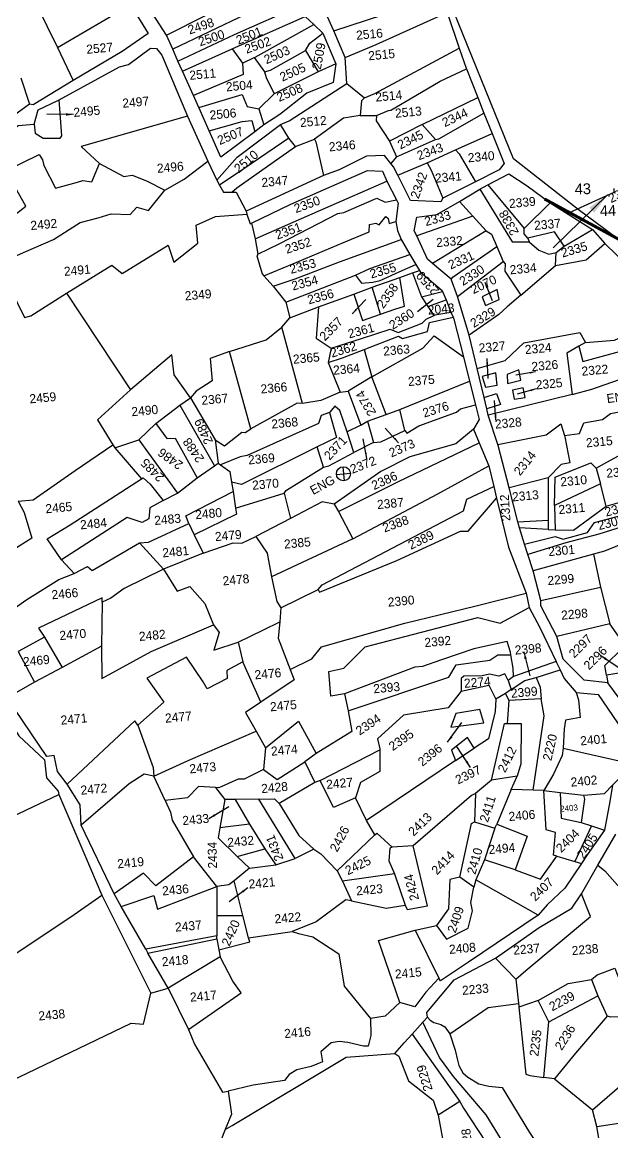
# Model space of a CAD drawing. Header units: metres. Extents: x 277515 to 230369286191, y 2056844 to 115415464409.
# Drawn here: x 278078 to 278559, y 2059133 to 2060037 of the extents above; entities that cross this region are included whole.
import ezdxf
from ezdxf.enums import TextEntityAlignment as Align

# ---------------------------------------------------------------- set-up
doc = ezdxf.new("R2010")
doc.units = ezdxf.units.M
doc.header["$MEASUREMENT"] = 0
for name, color, linetype in [('OTHERS', 1, 'Continuous'), ('POLY_PARCEL', 6, 'Continuous'), ('POLY_ROAD', 30, 'Continuous'), ('SYM_ARROW', 1, 'Continuous'), ('TEXT_MAPIN', 7, 'Continuous'), ('TEXT_PARCEL', 7, 'Continuous'), ('V_BOUND_LINE', 7, 'Continuous')]:
    doc.layers.add(name, color=color, linetype=linetype)
doc.styles.add('TEXT_MAP', font='', dxfattribs={"height": 1.8})
doc.styles.get('TEXT_MAP').set_extended_font_data('Kruti Dev 050')
doc.dimstyles.get("Standard").update_dxf_attribs({"dimtxt": 0.18, "dimasz": 0.18, "dimexe": 0.18, "dimexo": 0.0625, "dimgap": 0.09, "dimtad": 0, "dimtih": 1, "dimtoh": 1, "dimdec": 4, "dimzin": 0, "dimdsep": 46, "dimtxsty": 'Standard', "dimcen": 0.09, "dimadec": 0, "dimazin": 0, "dimtfac": 1, "dimtdec": 4, "dimtofl": 0, "dimtmove": 0, "dimatfit": 3, "dimfxl": 0, "dimtolj": 1, "dimtzin": 0, "dimarcsym": 0})

# ---------------------------------------------------------------- blocks, each defined once
blk = doc.blocks.new('DETAIL')
for points in [[(-1.4, 0), (1.4, 0)], [(0, 1.4), (0, -1.4)]]:
    blk.add_lwpolyline(points)
blk.add_circle((0, 0), 1.4)
blk = doc.blocks.new('KSUB')
at = {"layer": 'POLY_PARCEL'}
blk.add_lwpolyline([(278523.85, 2059882.42), (278560.22, 2059898.97), (278560.12, 2059902.14)], dxfattribs=at)
at = {"layer": 'V_BOUND_LINE', "const_width": 2.46}
for points in [[(278503.49, 2059893.48), (278523.85, 2059882.42)], [(278523.85, 2059882.42), (278571.46, 2059856.57)]]:
    blk.add_lwpolyline(points, dxfattribs=at)
at = {"layer": 'TEXT_PARCEL', "style": 'TEXT_MAP'}
for s, p in [('43', (278534.76, 2059897.31)), ('44', (278555.24, 2059879.61))]:
    blk.add_text(s, height=8.858, rotation=1.75366, dxfattribs=at).set_placement(p, align=Align.CENTER)
blk = doc.blocks.new('TEXTARROW')
blk.add_leader([(0.04, -0.01), (8.68, -0.01)], dimstyle='Standard', override={"dimtxt": 2.5, "dimasz": 2.5, "dimexe": 1.25, "dimexo": 0.625, "dimgap": 0.625, "dimtad": 1, "dimtih": 0, "dimtoh": 0, "dimzin": 8, "dimcen": 2.5, "dimtofl": 1})
blk = doc.blocks.new('ee')
at = {"layer": 'POLY_PARCEL'}
for points in [[(211.89, 930.84), (200.56, 924.52), (203.98, 915.51)], [(203.98, 915.51), (219.35, 922.63)], [(225.93, 915.97), (234.35, 919.22)], [(245.98, 919.82), (242.82, 918.45), (242.05, 918.57), (226.93, 913.02)], [(227.76, 910.54), (239.55, 914.82), (253.27, 919.45)], [(259.35, 913.68), (269.63, 916.03), (279.85, 918.85)], [(203.98, 915.51), (206.55, 908.66)], [(238.81, 911.97), (238.95, 912.02), (253.96, 917.09)], [(243.04, 909.87), (243.24, 909.94), (255.49, 915.32)], [(253.37, 910.29), (254.38, 911.66), (257.14, 913.41)], [(261.11, 908.21), (267.54, 910.21), (282.29, 915.28)], [(228.45, 908.47), (238.81, 911.97)], [(238.81, 911.97), (240.56, 908.98)], [(196.13, 910.12), (197.37, 904.73)], [(240.56, 908.98), (240.5, 906.66), (230.19, 903.43)], [(240.56, 908.98), (243.04, 909.87)], [(243.04, 909.87), (244.79, 906.84)], [(244.79, 906.84), (246.04, 907.02), (253.37, 910.29)], [(253.37, 910.29), (255.51, 905.83)], [(244.79, 906.84), (245.03, 905.65), (246.32, 902.29)], [(259.17, 907.06), (255.51, 905.83)], [(264.21, 899.79), (266.37, 900.45), (284.04, 907.94)], [(197.92, 900.68), (197.96, 898.83), (199.5, 897.72), (202.86, 897.37), (203.21, 897.86), (203.4, 905.03)], [(255.51, 905.83), (246.32, 902.29)], [(231.05, 900.93), (239.96, 902.73), (240.68, 900.23), (243, 899.52)], [(246.32, 902.29), (243, 899.52)], [(261, 902.95), (264.21, 899.79)], [(266.32, 896.06), (268.76, 896.82), (269.28, 896.82), (274.52, 899.32), (279.64, 901.7), (285.08, 903.65)], [(228.64, 899.45), (206.91, 895.34), (210.2, 891.64)], [(243, 899.52), (243.72, 896.3)], [(264.21, 899.79), (263.57, 899.27), (263.05, 896.36)], [(275.22, 893.39), (286.82, 897.73)], [(232.69, 896.12), (239.43, 897.37), (241.39, 897.37), (241.74, 895.07)], [(248.45, 893.18), (247.03, 896.04)], [(263.05, 896.36), (259.66, 896.14), (253.5, 892.51)], [(263.05, 896.36), (266.32, 896.06)], [(266.32, 896.06), (266.14, 894.96), (268.41, 890.71)], [(192.57, 889.46), (191.46, 891.9), (198.38, 894.56), (198.94, 893.44), (199.08, 892.25), (201.03, 887.5), (205.51, 888.34), (206.62, 888.55), (208.37, 888.13), (210.2, 891.64)], [(275.22, 893.39), (268.41, 890.71)], [(277.6, 890.19), (275.22, 893.39)], [(277.6, 890.19), (278.3, 890.25), (287.76, 894.54)], [(210.2, 891.64), (214.81, 888.56), (216.49, 888.7), (219.28, 887.31), (222.78, 885.07)], [(248.45, 893.18), (238.9, 887.86), (233.76, 885.06)], [(236.09, 883.46), (237.15, 884.25), (243.67, 887.97), (249.6, 891.4)], [(249.6, 891.4), (248.45, 893.18)], [(249.6, 891.4), (253.5, 892.51)], [(253.5, 892.51), (253.73, 891.93), (254.62, 885.1)], [(188.31, 887.5), (191.81, 882.61), (194.74, 884.5), (192.57, 889.46)], [(222.78, 885.07), (226.83, 886.96), (231.87, 890.07)], [(268.41, 890.71), (269.52, 887.46)], [(269.52, 887.46), (277.6, 890.19)], [(281.38, 887.75), (289.02, 890.29)], [(269.52, 887.46), (268.27, 886.22)], [(275.51, 885.66), (281.38, 887.75)], [(281.38, 887.75), (282.08, 886.88), (284.78, 880.96)], [(189.9, 874.08), (193.41, 875.28), (199.63, 877.37), (205.3, 880.24), (208.93, 880.8), (211.59, 881.35), (215.36, 880.87), (216.83, 882.26), (219.14, 881.35), (222.78, 885.07)], [(233.28, 886.1), (233.76, 885.06)], [(233.76, 885.06), (234.42, 883.61), (236.09, 883.46)], [(269.46, 883.76), (275.51, 885.66)], [(275.51, 885.66), (276.15, 884.14), (278.01, 878.31)], [(236.09, 883.46), (236.92, 883.38), (238.54, 879.4)], [(239.83, 873.71), (254.49, 878.59), (267.12, 882.8)], [(287.19, 880.14), (293.62, 870.8)], [(201.22, 866.38), (210.82, 871.15), (212.67, 869.3), (222.42, 874.06), (223.22, 870.57), (228.31, 873.96), (228.33, 877.54), (232.36, 878.92), (238.67, 878.81)], [(240.12, 870.62), (244.66, 872.31), (256.76, 877.25), (257.98, 877.31), (264.84, 879.58), (266.41, 878.65), (268.74, 878.84)], [(285.54, 879.45), (291.01, 868.36), (294.38, 868.07)], [(239.42, 876.9), (239.83, 873.71)], [(240.9, 866.19), (246.87, 868.07), (257.4, 871.38), (262.69, 873.01), (262.92, 874.46), (264.15, 874.58), (264.79, 874.23), (266.3, 875.74), (266.71, 875.33), (266.82, 874.29), (268.17, 874.57)], [(281.21, 877.34), (283.6, 874.22)], [(293.62, 870.8), (299.28, 875.43)], [(239.83, 873.71), (240.12, 870.62)], [(283.6, 874.22), (272.08, 871.3)], [(283.6, 874.22), (285.99, 871.02)], [(190.11, 871.57), (189.99, 868.71), (192.43, 862.36), (193.75, 862.57), (201.22, 866.38)], [(285.99, 871.02), (274.73, 865.53)], [(285.99, 871.02), (287.04, 870.26), (287.86, 867.69)], [(240.12, 870.62), (239.83, 870.28), (240.59, 866.61), (240.9, 866.19)], [(242.57, 863.94), (247.05, 865.04), (256.24, 867.6), (268.91, 870.87)], [(294.15, 868.82), (293.56, 869.75), (293.62, 870.8)], [(301.3, 866.55), (299.61, 869.58), (294.15, 868.82)], [(294.15, 868.82), (294.38, 868.07)], [(301.3, 866.55), (307.21, 869.31)], [(259.14, 864.64), (262.17, 865.68), (270.4, 867.76)], [(278.15, 862.07), (278.6, 862.47), (287.86, 867.69)], [(287.86, 867.69), (288.84, 864.62)], [(294.38, 868.07), (296.12, 866.21), (298.1, 865.22), (299.56, 865.39)], [(299.56, 865.39), (301.3, 866.55)], [(201.22, 866.38), (212.2, 845.96)], [(240.9, 866.19), (242.57, 863.94)], [(244.78, 860.57), (259.14, 864.64)], [(259.14, 864.64), (260.19, 862.89), (262.46, 862.89), (263.97, 863.12), (267.93, 864.46), (271.4, 865.65)], [(270.55, 864.03), (272, 864.4)], [(279.11, 858.5), (288.84, 864.62)], [(288.84, 864.62), (289.19, 864.1), (288.96, 862.65), (291.75, 857.59)], [(299.21, 862.83), (305.43, 863.41), (309.43, 866.28)], [(299.21, 862.83), (299.56, 865.39)], [(242.57, 863.94), (244.78, 860.57)], [(262.28, 861.9), (267.95, 863.36)], [(263.45, 856.41), (266.36, 857.11), (268.34, 857.57), (267.95, 863.36)], [(267.95, 863.36), (270.55, 864.03)], [(270.55, 864.03), (271.89, 859.09)], [(291.75, 857.59), (299.21, 862.83)], [(244.78, 860.57), (245.3, 857.37)], [(251.23, 859), (258.46, 860.9)], [(258.46, 860.9), (262.28, 861.9)], [(258.46, 860.9), (259.73, 855.48), (263.45, 856.41)], [(263.45, 856.41), (262.28, 861.9)], [(245.3, 857.37), (251.23, 859)], [(251.23, 859), (250.13, 852.81), (252.98, 850.54)], [(271.89, 859.09), (276.2, 859.77)], [(271.89, 859.09), (272.97, 857.07)], [(272.97, 857.07), (276.74, 858.01)], [(284.01, 857.94), (284.48, 856.19), (287.33, 857.12), (287.09, 859.16), (284.01, 857.94)], [(232.62, 851.74), (240.15, 853.38), (243.49, 855.66)], [(243.49, 855.66), (245.3, 857.37)], [(246.19, 840.03), (243.49, 855.66)], [(272.97, 857.07), (273.99, 855.16)], [(273.99, 855.16), (274.22, 855.25), (277.5, 855.51)], [(291.75, 857.59), (288.78, 855.5), (286.98, 854.16), (280.69, 850.55)], [(252.98, 850.54), (259.21, 851.88), (265.03, 853.21), (266.6, 852.4), (271.54, 853.8), (272.41, 854.55), (273.99, 855.16)], [(259.54, 849.68), (266.57, 851.68), (267.37, 851.15), (272.46, 852.05), (273.04, 853.8), (277.81, 854.45)], [(223.99, 843.26), (221.21, 848.13), (221.11, 852.16), (212.2, 845.96)], [(232.62, 851.74), (228.65, 850.73), (228.65, 846.23), (225.26, 844.48), (223.99, 843.26)], [(235.43, 835.95), (232.62, 851.74)], [(260.53, 844.05), (271.24, 848.82), (273.73, 851.1), (279.13, 846.36)], [(252.98, 850.54), (252.11, 847.71)], [(252.11, 847.71), (255.02, 848.4), (259.54, 849.68)], [(259.54, 849.68), (260.53, 844.05)], [(281.64, 843.79), (287.4, 844.82), (291.42, 848.02), (302.82, 849.07), (303.75, 846.97)], [(303.75, 846.97), (309.57, 846.86), (319.2, 850.25)], [(252.11, 847.71), (253.91, 841.62)], [(303.75, 846.97), (302.36, 846.34)], [(212.2, 845.96), (205.1, 840.61), (207.68, 835.35)], [(302.36, 846.34), (299.79, 845.17), (300.14, 836.86)], [(302.36, 846.34), (302.88, 843.19), (310.32, 844.53), (313.99, 845.06), (314.57, 842.56), (317.24, 842.79), (317.49, 842.17)], [(221.74, 841.99), (223.99, 843.26)], [(223.99, 843.26), (228.17, 834.42)], [(260.53, 844.05), (255.55, 841.67)], [(262.7, 836.33), (260.53, 844.05)], [(282.52, 842.09), (282.98, 839.88), (285.31, 840.06), (285.31, 842.56), (282.52, 842.09)], [(287.52, 842.03), (287.46, 840.23), (290.14, 840.64), (289.96, 842.73), (287.52, 842.03)], [(216.65, 838.81), (221.74, 841.99)], [(221.74, 841.99), (227.52, 829.26)], [(246.19, 840.03), (245.19, 840.19), (235.43, 835.95)], [(253.91, 841.62), (249.95, 840.3), (246.19, 840.03)], [(253.91, 841.62), (255.55, 841.67)], [(255.55, 841.67), (257.41, 834.68)], [(265.51, 837.06), (279.9, 841.39)], [(300.14, 836.86), (304.1, 837.56), (312.59, 839.59), (317.95, 841.03)], [(212.94, 835.84), (216.65, 838.81)], [(216.65, 838.81), (218.51, 835.58), (220.2, 835.52), (223.88, 827.18)], [(251.41, 837.73), (249.69, 837.31), (249.05, 835.78), (234.21, 830.74), (232.84, 830.58), (228.72, 829.38)], [(251.41, 837.73), (252.37, 832.64), (248.31, 831.15)], [(254.59, 833.54), (253.53, 837.94), (252.63, 838.89), (251.41, 837.73)], [(282.5, 837.85), (285.08, 838.43), (285.66, 836.16), (282.83, 835.58)], [(288.33, 838.78), (288.45, 836.97), (290.72, 837.09), (290.49, 839.07), (288.33, 838.78)], [(208.01, 834.68), (212.94, 835.84)], [(212.94, 835.84), (219.64, 824.48)], [(228.17, 834.42), (229.87, 833.04), (233.58, 835.48), (234.27, 835.32), (235.43, 835.95)], [(258.84, 835.31), (262.7, 836.33)], [(262.7, 836.33), (265.51, 837.06)], [(266.1, 832.77), (265.51, 837.06)], [(266.1, 832.77), (266.42, 832.19), (268.96, 833.41), (276.75, 835.47), (277.6, 836.06), (280.64, 836.6)], [(300.14, 836.86), (283.02, 834.29)], [(187.74, 825.86), (190.77, 825.82), (199.67, 830.9), (207.68, 835.35)], [(207.68, 835.35), (208.01, 834.68)], [(208.01, 834.68), (212.77, 828.03)], [(228.17, 834.42), (228.33, 829.72)], [(257.41, 834.68), (254.59, 833.54)], [(255.55, 829.36), (254.59, 833.54)], [(257.41, 834.68), (258.84, 835.31)], [(258.84, 835.31), (259.63, 830.97)], [(248.31, 831.15), (232.57, 825.01), (230.63, 825.7)], [(249.21, 826.97), (248.31, 831.15)], [(279.84, 831.76), (276.01, 829.19), (266.58, 827.44), (260.59, 825.01), (250.68, 819.39)], [(259.63, 830.97), (261.12, 830.97), (266.1, 832.77)], [(284.35, 828.23), (294.21, 829.28), (297.29, 831.2), (297.81, 828.8)], [(297.81, 828.8), (300.84, 828.93), (301.94, 830.97), (305.67, 831.31), (307.41, 832.36), (309.56, 832.54)], [(223.88, 827.18), (227.52, 829.26)], [(227.52, 829.26), (228.33, 829.72)], [(228.33, 829.72), (228.72, 829.38)], [(228.72, 829.38), (230.5, 827.82), (230.63, 825.7)], [(249.21, 826.97), (250.3, 827.13), (255.55, 829.36)], [(251.36, 817.86), (263.87, 822.73), (280.7, 828.96)], [(259.63, 830.97), (255.55, 829.36)], [(297.81, 828.8), (297.87, 828.52), (298.4, 823.23), (296.65, 823.06), (293.8, 820.68)], [(195.31, 813.35), (192.82, 817.8), (197.71, 820.2), (212.77, 828.03)], [(212.77, 828.03), (213.12, 828.21), (214.37, 826.79), (216.69, 823.32)], [(219.64, 824.48), (223.88, 827.18)], [(240.89, 822.52), (241.42, 823.05), (249.21, 826.97)], [(187.74, 825.86), (188.72, 823.49), (189.79, 818.24), (183.11, 814.86)], [(216.69, 823.32), (219.64, 824.48)], [(230.63, 825.7), (230.75, 823.8)], [(303.51, 821.72), (305.78, 822.71), (314.51, 826.43)], [(216.69, 823.32), (213.84, 822.07), (213.46, 819.94), (212.05, 819.31), (209.2, 820.56), (195.31, 813.35)], [(221.35, 818.23), (220.86, 819.82), (230.75, 823.8)], [(230.75, 823.8), (230.96, 820.45)], [(230.96, 820.45), (240.89, 822.52)], [(240.89, 822.52), (241.69, 817.38)], [(253.7, 812.14), (271.5, 819.55), (282.17, 824.16)], [(294.5, 815.04), (295.2, 820.68), (302.58, 822.88), (303.51, 821.72)], [(230.96, 820.45), (231.03, 819.24), (222.23, 815.9)], [(250.68, 819.39), (248.32, 820.12), (241.69, 817.38)], [(246.78, 803.57), (276.27, 815.67), (277.17, 817.95), (282.78, 819.96)], [(293.8, 820.68), (285.81, 819.4)], [(293.8, 820.68), (292.99, 812.25)], [(303.51, 821.72), (304.1, 818.52)], [(211.16, 815.3), (212.98, 815.3), (221.35, 818.23)], [(221.35, 818.23), (222.23, 815.9)], [(250.68, 819.39), (251.36, 817.86)], [(251.36, 817.86), (253.7, 812.14)], [(304.1, 818.52), (294.5, 815.04)], [(304.79, 813.99), (304.1, 818.52)], [(222.23, 815.9), (223.67, 812.09)], [(241.69, 817.38), (234.48, 814.41)], [(245.88, 802.72), (246.12, 802.16), (262.07, 807.03), (275.32, 811.7), (276.86, 811.54), (283.13, 817.59)], [(304.79, 813.99), (308.63, 814.69), (314.68, 816.03)], [(197.54, 810.41), (195.31, 813.35)], [(197.54, 810.41), (200.39, 811.57), (201.19, 810.68), (211.16, 815.3)], [(211.16, 815.3), (215.44, 809.61)], [(223.67, 812.09), (229.81, 813.56), (231.56, 813.35), (234.48, 814.41)], [(234.48, 814.41), (236.39, 810.86), (236.81, 806.09)], [(287.87, 807.91), (294.11, 808.89), (295.63, 808.18), (300.61, 809.07), (302.22, 810.94), (317, 813.43)], [(294.5, 815.04), (294.22, 810.21)], [(294.22, 810.21), (297.87, 809.75), (304.79, 813.99)], [(223.67, 812.09), (215.44, 809.61)], [(253.7, 812.14), (236.81, 806.09)], [(286.94, 812.44), (292.99, 812.25)], [(292.81, 810.38), (287.14, 811.27)], [(318.87, 812.01), (302.84, 808.53), (296.07, 807.38), (288.33, 805.81)], [(292.99, 812.25), (292.81, 810.38)], [(183.11, 803.55), (187.65, 806.14), (194.42, 809.52), (197.54, 810.41)], [(215.44, 809.61), (207.24, 806.49), (204.39, 804.8), (202.61, 804.18)], [(215.44, 809.61), (217.79, 804.97), (220.37, 805.68), (223.05, 802.03), (224.35, 797.64)], [(292.81, 810.38), (294.22, 810.21)], [(312.45, 807.71), (303.64, 805.04), (301.42, 804.64)], [(202.61, 804.18), (202.7, 805.07), (189.43, 800.17), (190.5, 798.3)], [(236.81, 806.09), (237.45, 801.06), (238.14, 799.74)], [(301.42, 804.64), (289.07, 802.42)], [(301.42, 804.64), (302.21, 797.92)], [(202.61, 804.18), (201.64, 795.41)], [(238.14, 799.74), (245.88, 802.72)], [(245.88, 802.72), (246.78, 803.57)], [(190.5, 798.3), (184.98, 795.9)], [(190.5, 798.3), (193.41, 791.93)], [(238.14, 799.74), (237.65, 796.96)], [(238.84, 787.26), (243.37, 789.01), (245.46, 791.21), (262.52, 794.37), (277.08, 796.52), (287.24, 798.13)], [(290.02, 796.4), (302.21, 797.92)], [(302.21, 797.92), (303.37, 790.44)], [(184.98, 795.9), (187.65, 789.49)], [(201.64, 795.41), (201.11, 789), (211.44, 793.45), (224.35, 797.64)], [(224.35, 797.64), (225.33, 795.95), (223.99, 792.56), (228.98, 793.72)], [(228.98, 793.72), (234.27, 795.71), (237.65, 796.96)], [(237.65, 796.96), (237.03, 793.75), (238.84, 787.26)], [(201.64, 795.41), (193.41, 791.93)], [(228.98, 793.72), (229.52, 789.72)], [(249.22, 781.41), (246.41, 781.19), (246.47, 786.2), (249.52, 786.56), (254.17, 790.38), (277.2, 794.13), (281.55, 792.64), (287.56, 795.17)], [(193.41, 791.93), (187.65, 789.49)], [(229.52, 789.72), (226.22, 788.29), (226.13, 786.69), (221.95, 785), (221.23, 786.42), (218.38, 791.67), (210.1, 788.2), (213.04, 783.13), (207.43, 779.03)], [(187.65, 789.49), (181.93, 786.9)], [(232.4, 781.29), (229.52, 789.72)], [(283.09, 786.13), (283.05, 786.66), (282.57, 788.86), (275.77, 787.97), (269.15, 786.42), (265.21, 785.41), (263.72, 785.41), (249.22, 781.41)], [(303.37, 790.44), (292.56, 788.9)], [(304.88, 787.86), (303.37, 790.44)], [(238.84, 787.26), (239.43, 785.12), (232.4, 781.29)], [(249.64, 777.95), (270.28, 782.84), (272.01, 785.11), (278.75, 785.41), (280.48, 786.36), (283.09, 786.13)], [(283.21, 781.77), (283.28, 783.44), (283.09, 786.13)], [(301.76, 780.29), (301.59, 782.25), (305.42, 785.37)], [(282.06, 781.06), (281.5, 782.42), (280.24, 782.07), (278.45, 782.66), (276.96, 782.48), (273.32, 782.72), (272.73, 782.3), (272.49, 779.8)], [(291.94, 783.92), (283.21, 781.77)], [(287.67, 781.15), (292.6, 782.18)], [(306.13, 782.61), (304.7, 780.47), (301.76, 780.29)], [(207.43, 779.03), (206.89, 779.92), (192.27, 768.55)], [(232.4, 781.29), (229.1, 779.54), (230.91, 775.6)], [(249.22, 781.41), (249.64, 777.95)], [(272.49, 779.8), (278.09, 780.46), (279.23, 777.58)], [(283.21, 781.77), (282.06, 781.06)], [(282.06, 781.06), (282.5, 779.19)], [(282.5, 779.19), (285.35, 780.71), (287.67, 781.15)], [(287.67, 781.15), (288.29, 779.1), (288.29, 776.79)], [(301.76, 780.29), (301.86, 778.76)], [(207.43, 779.03), (209.68, 770.28), (209.68, 768.59)], [(249.64, 777.95), (249.99, 773.78), (242.42, 770.04)], [(272.49, 779.8), (269.62, 776.7), (260.55, 776.1), (254.95, 771.87), (255.19, 769.84), (255.17, 769.65)], [(281.26, 778.53), (279.23, 777.58)], [(282.5, 779.19), (281.26, 778.53)], [(281.26, 778.53), (281.79, 777.06)], [(209.68, 768.59), (216.81, 771.08), (230.91, 775.6)], [(230.91, 775.6), (232.48, 772.15)], [(232.48, 772.15), (239.52, 776.85), (242.42, 770.04)], [(271, 775.43), (269.74, 772.81), (276.43, 773.04), (275.89, 775.79), (271, 775.43)], [(279.23, 777.58), (278.87, 775.13), (277.02, 769.77), (274.04, 768.21)], [(281.79, 777.06), (281.07, 772.47)], [(288.29, 776.79), (281.79, 777.06)], [(284.98, 758.75), (288.56, 773.32), (288.29, 776.79)], [(295.39, 777.36), (295.68, 775.9), (295.68, 772.34), (292.74, 772.07), (292.3, 770.38), (291.76, 766.55)], [(232.48, 772.15), (231.68, 767.88)], [(276.89, 761.48), (280.54, 772.52), (281.07, 772.47)], [(281.07, 772.47), (283.84, 772.25), (283.04, 764.24), (282.06, 761.83)], [(209.68, 768.59), (207.81, 769.13), (204.61, 767.52), (194.3, 760.17)], [(242.42, 770.04), (240.02, 768.64)], [(242.73, 764.63), (255.17, 769.65)], [(255.17, 769.65), (254.77, 765.31), (250.71, 763.46), (249.44, 760.52)], [(274.04, 768.21), (272.91, 770.42), (269.45, 768.21), (270.04, 766.07)], [(165.35, 757.54), (190.42, 766.71)], [(211.46, 763.52), (209.68, 768.59)], [(231.68, 767.88), (227.59, 766.28), (226.43, 766.37), (222.42, 765.03), (221.73, 765.14)], [(231.68, 767.88), (234.2, 765.63), (240.02, 768.64)], [(240.02, 768.64), (241.62, 764.33)], [(270.04, 766.07), (274.04, 768.21)], [(221.73, 765.14), (218.41, 765.65), (216.01, 763.61), (211.46, 763.52)], [(221.73, 765.14), (223.39, 762.6)], [(242.73, 764.63), (241.62, 764.33)], [(249.44, 760.52), (244.93, 759.01), (242.73, 764.63)], [(270.04, 766.07), (251.25, 755.81)], [(291.76, 766.55), (291.41, 765.13), (289.36, 761.57), (287.12, 758.5)], [(291.76, 766.55), (304.69, 762.36)], [(211.46, 763.52), (212.35, 761.08), (212.53, 759.48), (216.09, 751.74)], [(223.39, 762.6), (221.87, 757.04)], [(225.44, 762.42), (223.39, 762.6)], [(225.44, 762.42), (227.84, 757.26)], [(230.16, 762.06), (225.44, 762.42)], [(241.62, 764.33), (234.17, 760.82)], [(230.16, 762.06), (233.28, 761.8), (234.17, 760.82)], [(236.3, 749.52), (230.16, 762.06)], [(234.17, 760.82), (237.46, 754.05), (240.22, 751.03)], [(251.25, 755.81), (249.44, 760.52)], [(276.89, 761.48), (273.43, 759.14)], [(282.06, 761.83), (276.89, 761.48)], [(280.63, 759.25), (282.06, 761.83)], [(272.59, 758.84), (260.07, 749.89)], [(273.43, 759.14), (272.59, 758.84)], [(273.43, 759.14), (272.7, 753.51)], [(280.63, 759.25), (277.13, 752.67)], [(284.98, 758.75), (280.63, 759.25)], [(287.12, 758.5), (284.98, 758.75)], [(288.46, 745.15), (287.84, 745.41), (288.64, 749.86), (286.86, 750.58), (287.12, 758.5)], [(287.12, 758.5), (290.33, 757.79)], [(290.33, 757.79), (290.06, 752.62), (293.98, 751.38)], [(290.33, 757.79), (294.96, 756.81)], [(294.96, 756.81), (299.15, 756.72), (300.89, 758.24)], [(221.87, 757.04), (221.34, 755.12), (224.82, 751.04)], [(227.84, 757.26), (221.87, 757.04)], [(227.84, 757.26), (230.42, 752.05)], [(252.59, 752.75), (251.25, 755.81)], [(294.96, 756.81), (295.05, 756.01), (293.98, 751.38)], [(268.78, 742.74), (272.07, 753.25), (272.7, 753.51)], [(272.7, 753.51), (276.64, 751.89)], [(216.09, 751.74), (208.07, 746.66), (205.85, 749.42), (199.6, 745.87)], [(220.18, 745.42), (216.09, 751.74)], [(224.82, 751.04), (230.42, 752.05)], [(224.82, 751.04), (227.04, 748.44)], [(230.42, 752.05), (232.33, 748.66)], [(240.22, 751.03), (236.3, 749.52)], [(240.22, 751.03), (241.52, 749.99), (244.42, 746.28)], [(244.42, 746.28), (252.59, 752.75)], [(252.59, 752.75), (253.05, 753.1), (255.86, 749.98)], [(276.64, 751.89), (274.03, 745.77)], [(276.64, 751.89), (277.13, 752.67)], [(277.13, 752.67), (282.94, 749.69), (279.91, 743.19)], [(293.98, 751.38), (295.98, 750.53)], [(232.33, 748.66), (236.3, 749.52)], [(255.86, 749.98), (255.37, 749.87), (254.92, 747.34), (255.8, 744.63)], [(260.07, 749.89), (255.86, 749.98)], [(257.34, 738.19), (257.66, 737.3), (261.78, 737.67), (260.07, 749.89)], [(295.98, 750.53), (291.99, 743.76)], [(295.98, 750.53), (298.45, 749.47)], [(227.04, 748.44), (223.75, 746.22)], [(227.04, 748.44), (232.33, 748.66)], [(166.85, 732.23), (173.97, 733.88), (174.52, 734.97), (178.35, 735.52), (190.56, 742.09), (197.13, 745.8)], [(200.76, 743.19), (207.45, 744.79), (207.98, 742.03), (220.18, 745.42)], [(220.18, 745.42), (219.66, 739.63)], [(223.75, 746.22), (222.59, 745.51), (220.18, 745.42)], [(224.85, 739.18), (223.75, 746.22)], [(244.42, 746.28), (245.35, 744.17)], [(255.8, 744.63), (245.35, 744.17)], [(255.8, 744.63), (257.34, 738.19)], [(274.03, 745.77), (271.89, 741.94)], [(279.91, 743.19), (274.03, 745.77)], [(279.91, 743.19), (284.81, 740.87), (288.46, 745.15)], [(288.46, 745.15), (291.99, 743.76)], [(245.35, 744.17), (246.74, 740.07)], [(268.78, 742.74), (266.73, 742.48), (265.93, 736.69), (263.26, 733.57)], [(271.36, 740.52), (268.78, 742.74)], [(291.99, 743.76), (293.27, 743.26)], [(296.52, 742.57), (297.75, 741.33), (300.91, 737.03), (306.04, 724.39)], [(246.74, 740.07), (245.63, 740.37), (239.32, 736.56), (234.37, 735.07)], [(246.74, 740.07), (253.55, 737.97), (257.34, 738.19)], [(263.26, 733.57), (264.95, 730.64), (269.49, 732.42), (270.65, 735.8), (270.47, 737.49), (271.36, 740.52)], [(271.89, 741.94), (271.36, 740.52)], [(283.66, 733.74), (271.89, 741.94)], [(219.66, 739.63), (219.3, 735.6)], [(219.66, 739.63), (224.85, 739.18)], [(225.57, 734.62), (224.85, 739.18)], [(278.06, 721.41), (280.21, 722.96), (294.05, 732.5), (292.7, 737.16)], [(219.21, 734.98), (219.42, 732.76)], [(219.42, 732.76), (225.71, 733.76), (225.57, 734.62)], [(225.57, 734.62), (234.37, 735.07)], [(234.37, 735.07), (235.61, 734.53), (238.37, 733.64), (243.27, 729.72), (243.72, 723.23), (248.33, 716.26)], [(258.86, 733.02), (263.26, 733.57)], [(219.56, 731.35), (208.62, 726.07)], [(211.9, 717.47), (223.03, 723.79), (221.61, 726.28), (219.56, 731.35)], [(219.42, 732.76), (219.56, 731.35)], [(254.46, 718.9), (251.38, 731.68), (258.86, 733.02)], [(258.86, 733.02), (262.71, 723.02)], [(171.86, 708.9), (173.58, 709.76), (200.58, 719.77), (203, 719.38), (205.08, 725.36)], [(208.62, 726.07), (211.9, 717.47)], [(274.36, 725.99), (278.06, 721.41)], [(278.06, 721.41), (278.13, 715.96), (278.13, 715.76)], [(282.09, 716.73), (288.41, 719.57), (293.13, 719.92)], [(293.13, 719.92), (294.31, 720.75), (297.99, 721.79), (300.77, 711.87)], [(293.13, 719.92), (294.1, 716.59)], [(211.9, 717.47), (212.81, 714.41), (217.53, 704.35), (218.64, 704.44)], [(259.72, 715.47), (260.19, 714.81), (260.91, 714.28), (262.28, 713.8), (263, 713.2), (263.89, 711.77), (264.61, 708.37), (264.91, 706.34), (265.09, 705.27), (265.74, 703.72), (266.64, 702.77), (268.72, 701.22), (270.69, 700.56), (273.32, 700.08), (277.91, 690.6), (279.46, 687.74), (279.94, 685.47), (288.34, 667.71)], [(263.89, 711.77), (272, 716.29), (278.12, 716.49)], [(282.09, 716.73), (278.13, 715.76)], [(278.13, 715.76), (278.27, 702.29), (279.03, 701.94), (281.81, 701.32)], [(283.83, 712.28), (282.09, 716.73)], [(283.83, 712.28), (294.1, 716.59)], [(294.1, 716.59), (295.56, 712.35)], [(284.31, 664.61), (279.78, 674.22), (269.63, 694.93), (263.84, 703.16), (261.38, 707.2), (258.69, 714.54)], [(256.35, 712.39), (264.61, 698.06)], [(281.81, 701.32), (283.83, 712.28)], [(295.56, 712.35), (288.55, 705.55), (283.89, 700.83)], [(300.77, 711.87), (296.26, 712.08), (295.56, 712.35)], [(252.53, 708.82), (253.33, 708.25), (254.76, 703.18), (259.3, 698.83), (260.01, 695.73)], [(290.86, 693.93), (303.5, 702.95), (310.17, 703.64)], [(283.89, 700.83), (281.81, 701.32)], [(283.89, 700.83), (290.86, 693.93)], [(264.61, 698.06), (260.01, 695.73)], [(264.61, 698.06), (265.2, 696.69), (269.02, 689.47), (268.97, 688.65)], [(217.34, 696.88), (215.18, 692.67), (215.72, 682.49)], [(260.01, 695.73), (260.55, 690.3)], [(291.42, 690.59), (290.86, 693.93)], [(291.42, 690.59), (302.95, 691.22), (304.34, 693.58), (308.37, 694.62)], [(291.96, 683.84), (291.42, 690.59)]]:
    blk.add_lwpolyline(points, dxfattribs=at)
at = {"layer": 'POLY_ROAD'}
for points in [[(387.72, 637.9), (383.68, 647.95), (380.36, 652.83), (377.04, 673.77), (375.46, 682.87), (368.72, 699.35), (363.53, 711.07), (360.94, 720.61), (353.04, 748.86), (349.92, 758.77), (348.26, 766.75), (343.8, 783.96), (340.58, 796.67), (340.78, 800.92), (338.71, 821.55), (325.43, 837.31), (315.24, 864.15), (304.76, 873.58), (292.83, 884.88), (282.23, 920.08), (263.84, 941.31), (259.27, 953.65), (259.27, 953.65)], [(225.93, 915.97), (221.17, 925.15), (221.05, 925.39)], [(219.35, 922.63), (222.32, 916.59), (216.85, 913.5), (206.55, 908.66)], [(226.93, 913.02), (225.93, 915.97)], [(253.96, 917.09), (255.49, 915.32)], [(259.35, 913.68), (258.09, 917.38)], [(203.4, 905.03), (216.01, 910.48), (217.87, 910.83), (222.55, 913.65), (223.69, 913.48), (224.67, 912.06), (228.64, 899.45)], [(255.49, 915.32), (257.14, 913.41)], [(257.14, 913.41), (259.17, 907.06)], [(261.11, 908.21), (259.35, 913.68)], [(282.29, 915.28), (284.04, 907.94)], [(227.76, 910.54), (226.93, 913.02)], [(228.45, 908.47), (227.76, 910.54)], [(206.55, 908.66), (198.08, 904.56), (197.37, 904.73)], [(230.19, 903.43), (228.45, 908.47)], [(259.17, 907.06), (258.29, 903.44), (252.82, 901.77), (247.08, 898.06), (243.72, 896.3)], [(261, 902.95), (261.11, 908.21)], [(284.04, 907.94), (285.03, 903.81), (285.08, 903.65)], [(197.37, 904.73), (187.4, 898.82)], [(197.92, 900.68), (198.98, 903.42), (203.12, 904.92), (203.4, 905.03)], [(231.05, 900.93), (230.19, 903.43)], [(247.03, 896.04), (248.82, 896.6), (261, 902.95)], [(285.08, 903.65), (286.82, 897.73)], [(184.94, 894.95), (188.47, 896.53), (194.74, 900.68), (197.92, 900.68)], [(232.69, 896.12), (231.1, 900.8), (231.05, 900.93)], [(228.64, 899.45), (231.87, 890.07)], [(286.82, 897.73), (287.76, 894.54)], [(241.74, 895.07), (234.54, 890.65), (232.69, 896.12)], [(233.28, 886.1), (237.79, 890.34), (247.03, 896.04)], [(243.72, 896.3), (241.74, 895.07)], [(287.76, 894.54), (289.02, 890.29)], [(231.87, 890.07), (233.28, 886.1)], [(289.02, 890.29), (290.84, 884.11), (289.72, 882.97), (284.78, 880.96)], [(268.27, 886.22), (267.17, 887.9), (263.54, 888.11), (257.84, 885.93), (254.62, 885.1)], [(254.62, 885.1), (238.54, 879.4)], [(239.42, 876.9), (247.57, 879.95), (263.52, 885.23), (266.48, 884.81), (267.12, 882.8)], [(269.46, 883.76), (268.73, 885.52), (268.27, 886.22)], [(267.12, 882.8), (268.74, 878.84)], [(278.01, 878.31), (277.55, 877.64), (271.53, 878.47), (269.46, 883.76)], [(284.78, 880.96), (278.01, 878.31)], [(285.54, 879.45), (287.19, 880.14)], [(287.19, 880.14), (291.57, 881.98), (295.05, 879.24), (299.28, 875.43)], [(238.54, 879.4), (238.67, 878.81)], [(238.67, 878.81), (239.11, 876.78), (239.42, 876.9)], [(268.74, 878.84), (269.02, 878.16), (268.17, 874.57)], [(281.21, 877.34), (285.54, 879.45)], [(272.08, 871.3), (271.7, 872.37), (272.44, 875.01), (276.46, 875.22), (281.21, 877.34)], [(299.28, 875.43), (307.21, 869.31)], [(268.17, 874.57), (268.38, 872.77), (268.91, 870.87)], [(274.73, 865.53), (273.81, 866.46), (272.08, 871.3)], [(268.91, 870.87), (270.4, 867.76)], [(307.21, 869.31), (309.43, 866.28)], [(270.4, 867.76), (271.4, 865.65)], [(271.4, 865.65), (272, 864.4)], [(272, 864.4), (272.19, 864.01), (276.14, 859.96), (276.2, 859.77)], [(278.15, 862.07), (274.73, 865.53)], [(309.43, 866.28), (309.53, 866.14), (315.34, 859.38), (319.2, 850.25)], [(279.11, 858.5), (278.15, 862.07)], [(276.2, 859.77), (276.74, 858.01)], [(276.74, 858.01), (277.5, 855.51)], [(280.69, 850.55), (279.11, 858.5)], [(277.5, 855.51), (277.81, 854.45)], [(277.81, 854.45), (277.94, 854.05), (279.13, 846.36)], [(281.64, 843.79), (280.69, 850.55)], [(279.13, 846.36), (279.9, 841.39)], [(282.5, 837.85), (281.64, 843.79)], [(279.9, 841.39), (280.64, 836.6)], [(282.83, 835.58), (282.5, 837.85)], [(280.64, 836.6), (281.11, 833.56), (279.84, 831.76)], [(283.02, 834.29), (282.83, 835.58)], [(284.35, 828.23), (283.02, 834.29)], [(279.84, 831.76), (280.7, 828.96)], [(280.7, 828.96), (282.17, 824.16)], [(285.81, 819.4), (284.39, 828.06), (284.35, 828.23)], [(282.17, 824.16), (282.78, 819.96)], [(282.78, 819.96), (283.13, 817.59)], [(286.94, 812.44), (285.81, 819.4)], [(283.13, 817.59), (284.6, 807.63), (287.24, 798.13)], [(287.14, 811.27), (286.94, 812.44)], [(287.87, 807.91), (287.14, 811.27)], [(288.33, 805.81), (287.87, 807.91)], [(289.07, 802.42), (288.33, 805.81)], [(290.02, 796.4), (289.07, 802.42)], [(287.24, 798.13), (287.56, 795.17)], [(292.56, 788.9), (289.92, 795.34), (290.02, 796.4)], [(287.56, 795.17), (289.35, 791.05), (291.94, 783.92)], [(174.07, 783.35), (174.95, 783.61), (177.16, 786.17), (177.33, 787.32), (178.39, 789.35), (179.98, 786), (183.51, 779.11), (188.19, 773.82), (188.3, 770.24), (190.33, 767.33), (190.42, 766.71)], [(301.86, 778.76), (297.21, 779.71), (293.4, 784.25), (292.56, 788.9)], [(192.27, 768.55), (190.59, 771.29), (190.24, 774.55), (188.74, 774.46), (181.93, 786.9)], [(291.94, 783.92), (292, 783.76), (292.6, 782.18)], [(292.6, 782.18), (293.28, 780.42), (295.39, 777.36)], [(305.13, 773.9), (303.86, 775.49), (301.86, 778.76)], [(295.39, 777.36), (299.72, 776.62), (306.38, 764.58), (304.69, 762.36)], [(190.42, 766.71), (194.48, 754.09), (197.13, 745.8)], [(194.3, 760.17), (194.48, 764.23), (192.27, 768.55)], [(304.69, 762.36), (303.42, 760.35), (300.89, 758.24)], [(199.6, 745.87), (194.3, 760.17)], [(300.89, 758.24), (300.04, 755.07), (298.45, 749.47)], [(298.45, 749.47), (294.55, 744.83), (293.27, 743.26)], [(296.52, 742.57), (300.66, 748.45)], [(197.13, 745.8), (205.08, 725.36)], [(200.76, 743.19), (199.6, 745.87)], [(204.91, 734.28), (200.76, 743.19)], [(293.27, 743.26), (289.47, 738.6), (285.67, 735.64), (283.66, 733.74)], [(292.7, 737.16), (296.52, 742.57)], [(219.3, 735.6), (204.91, 734.28)], [(219.21, 734.98), (219.3, 735.6)], [(274.36, 725.99), (283.66, 731.27), (290.53, 734.54), (292.7, 737.16)], [(204.91, 734.28), (205.17, 733.39)], [(205.17, 733.39), (219.21, 734.98)], [(208.62, 726.07), (205.17, 733.39)], [(283.66, 733.74), (268.94, 725.66), (263.02, 722.5), (262.71, 723.02)], [(205.08, 725.36), (208.62, 726.07)], [(259.72, 715.47), (259.72, 716.42), (265.74, 722.44), (274.36, 725.99)], [(262.71, 723.02), (259.85, 720.49), (257.42, 717.74), (254.46, 718.9)], [(254.46, 718.9), (251.29, 716.48), (248.33, 716.26)], [(248.33, 716.26), (248.12, 712.88), (247.38, 710.77), (246.43, 710.88), (243.37, 711.93), (241.68, 712.25), (240.09, 712.15), (237.87, 710.56), (237.98, 708.55), (235.65, 707.82), (232.7, 707.39), (231.11, 706.65), (230.05, 705.49), (223.71, 705.17), (218.64, 704.44)], [(258.69, 714.54), (259.72, 715.47)], [(256.35, 712.39), (258.69, 714.54)], [(252.53, 708.82), (254.64, 710.82), (256.35, 712.39)], [(217.34, 696.88), (218.82, 697.52), (242.81, 709.03), (252.53, 708.82)], [(218.64, 704.44), (218.85, 699.79), (217.34, 696.88)]]:
    blk.add_lwpolyline(points, dxfattribs=at)
at = {"layer": 'OTHERS'}
blk.add_blockref('DETAIL', (253.06, 825.29), dxfattribs=at)
at = {"layer": 'SYM_ARROW'}
for p, xscale, yscale, zscale, rotation in [((205.99, 901.85), 0.6150240136836134, 0.6150240136836134, 0.6150240136836134, 174.1634876394784), ((310.93, 875.98), 1.758180093699896, 1.758180093699896, 1.758180093699896, 218.9032359322082), ((284.77, 860.84), 0.4598914767153434, 0.4598914767153434, 0.4598914767153434, 287.1110234008568), ((257.74, 856.98), 0.4598914767153434, 0.4598914767153434, 0.4598914767153434, 40.22181009541627), ((270.83, 856.23), 0.4598914767153434, 0.4598914767153434, 0.4598914767153434, 32.89179227055832), ((283.79, 845.58), 0.4598914767153434, 0.4598914767153434, 0.4598914767153434, 267.3695197792215), ((293.24, 842.01), 0.4598914767153434, 0.4598914767153434, 0.4598914767153434, 183.9443501952529), ((293.08, 838.62), 0.4598914767153434, 0.4598914767153434, 0.4598914767153434, 190.6566169458301), ((284.45, 833.1), 0.4598914767153434, 0.4598914767153434, 0.4598914767153434, 88.71066151517772), ((264.65, 830.43), 0.4598914767153434, 0.4598914767153434, 0.4598914767153434, 127.0403136629699), ((258, 827.88), 0.4598914767153434, 0.4598914767153434, 0.4598914767153434, 95.10756690844259), ((285.73, 786.49), 0.5719870421521033, 0.5719870421521033, 0.5719870421521033, 278.1339858423195), ((300.82, 784.41), 0.5719870421521033, 0.5719870421521033, 0.5719870421521033, 321.2955064346307), ((268.78, 769.85), 0.5719870421521033, 0.5719870421521033, 0.5719870421521033, 48.45413555195263), ((272.91, 764.41), 0.5719870421521033, 0.5719870421521033, 0.5719870421521033, 117.4148108863106), ((219.86, 759.09), 0.5392451128292374, 0.5392451128292374, 0.5392451128292374, 25.66410255748841), ((226.38, 744.58), 0.5392451128292374, 0.5392451128292374, 0.5392451128292374, 211.3155489548173)]:
    blk.add_blockref('TEXTARROW', p, dxfattribs=dict(at, xscale=xscale, yscale=yscale, zscale=zscale, rotation=rotation))
at = {"layer": 'TEXT_MAPIN'}
for rotation, p in [(2.5, (306.95, 834.45)), (23.2376, (246.63, 821.59))]:
    blk.add_text('ENG', height=1.8, rotation=rotation, dxfattribs=at).set_placement(p)
at = {"layer": 'TEXT_PARCEL', "style": 'TEXT_MAP'}
for s, rotation, p in [('2498', 13.2339, (230.58, 915.64)), ('2500', 13.2339, (232.45, 913.08)), ('2501', 17.0945, (240.1, 912.67)), ('2502', 14.0293, (241.57, 910.76)), ('2503', 18.4261, (245.32, 908.28)), ('2509', 74.0468, (256.04, 906.13)), ('2505', 19.1699, (248.17, 904.51)), ('2508', 18.1711, (247.17, 900.55)), ('2507', 17.3456, (234.52, 893.05)), ('2344', 19.9736, (279.69, 892.43)), ('2510', 34.9781, (237.8, 887.04)), ('2345', 21.0276, (270.43, 888.8)), ('2343', 14.9241, (273.94, 886.33)), ('2342', 64.9718, (273.13, 878.55)), ('2350', 14.7363, (248.44, 878.07)), ('2336', 21.7912, (311.43, 874.2)), ('2351', 14.7363, (244.25, 873.14)), ('2333', 10.7789, (274.11, 873.07)), ('2338', 113.7135, (292.56, 870.12)), ('2352', 12.8413, (245.87, 870.14)), ('2353', 9.8399, (246.33, 866.07)), ('2331', 18.4261, (278.22, 863.97)), ('2335', 11.3042, (300.75, 864.28)), ('2354', 9.7775, (246.42, 862.71)), ('2355', 10.9486, (262.25, 863.65)), ('2330', 27.4623, (280.38, 860.45)), ('2356', 10.0029, (249.33, 859.67)), ('2358', 49.1703, (264.08, 857.33)), ('2359', 126.884, (275.7, 860.09)), ('2070', 20.1268, (282.31, 858.65)), ('2357', 39.9724, (251.83, 851.98)), ('2360', 27.2433, (265.57, 853.01)), ('2329', 26.0838, (281.74, 851.89)), ('2361', 9.8609, (256.75, 852.13)), ('2362', 11.7624, (252.95, 848.62)), ('2374', 114.7864, (260.8, 836.85)), ('2489', 109.8083, (227.74, 834.09)), ('2376', 11.8827, (270.21, 834.97)), ('2486', 138.706, (221.47, 830.38)), ('2488', 119.304, (225.72, 830.85)), ('2485', 129.6823, (217.49, 828.06)), ('2371', 41.8632, (250.57, 828.13)), ('2373', 18.4261, (262.93, 827.62)), ('2372', 15.9376, (254.83, 825.1)), ('2386', 19.2808, (258.88, 821.45)), ('2314', 45.9244, (288.2, 821.49)), ('2312', 88.3626, (285.47, 812.8)), ('2388', 14.567, (260.16, 812.81)), ('2306', 9.8608, (304.62, 811.86)), ('2389', 20.8447, (265.11, 808.88)), ('2305', 8.7417, (302.95, 809.31)), ('2297', 39.791, (295.61, 784.17)), ('2296', 39.791, (298.35, 781.53)), ('2394', 28.2885, (251.43, 772.81)), ('2395', 29.3451, (257.73, 769.1)), ('2396', 33.6764, (263.37, 765.43)), ('2220', 71.5562, (289.14, 764.14)), ('2412', 58.51, (279.74, 762.6)), ('2397', 20.7625, (270.14, 761.23)), ('2411', 67.1558, (275.37, 753.05)), ('2413', 38.839, (260.31, 751.67)), ('2434', 86.0527, (220.58, 749.01)), ('2431', 106.3975, (234.03, 749.68)), ('2426', 56.2962, (244.78, 749.91)), ('2404', 39.1592, (289.43, 745.65)), ('2405', 52.0141, (293.79, 743.95)), ('2425', 20.7625, (246.51, 745.21)), ('2414', 40.9944, (264.26, 743.53)), ('2410', 68.7396, (271.9, 742.89)), ('2424', 99.2508, (260.27, 739.11)), ('2407', 38.8389, (283.35, 736.46)), ('2420', 60.6296, (221.56, 733.16)), ('2409', 65.7612, (266.87, 731.6)), ('2239', 22.8232, (284.69, 714.31)), ('2236', 52.5095, (285.85, 706.23)), ('2235', 77.4649, (281.07, 705.52)), ('2229', 101.598, (259.43, 700.96)), ('2228', 91.6374, (266.31, 687.25))]:
    blk.add_text(s, height=1.8, rotation=rotation, dxfattribs=at).set_placement(p)
for s, height, p in [('2527', 1.8, (209.72, 913.69)), ('2516', 1.8, (263.74, 911.48)), ('2515', 1.8, (265.77, 907.17)), ('2511', 1.8, (229.77, 906.6)), ('2504', 1.8, (236.84, 903.62)), ('2495', 1.8, (205.99, 901.36)), ('2497', 1.8, (215.9, 902.28)), ('2506', 1.8, (233.07, 898.3)), ('2514', 1.8, (266.43, 898.81)), ('2512', 1.8, (250.93, 895.13)), ('2513', 1.8, (270.04, 895.23)), ('2346', 1.8, (256.24, 889.75)), ('2496', 1.8, (221.59, 888.67)), ('2340', 1.8, (283.72, 885)), ('2347', 1.8, (242.14, 883.9)), ('2341', 1.8, (276.8, 881.55)), ('2492', 1.8, (195.32, 879.63)), ('2339', 1.8, (291.07, 875.12)), ('2491', 1.8, (201.15, 869.87)), ('2337', 1.8, (295.67, 870.3)), ('2332', 1.8, (275.82, 868.69)), ('2349', 1.8, (224.76, 862.74)), ('2334', 1.8, (289.99, 861.91)), ('2043', 1.8, (272.92, 855.41)), ('2365', 1.8, (245.14, 848.12)), ('2363', 1.8, (263.26, 848.05)), ('2459', 1.8, (191.91, 845.12)), ('2364', 1.8, (252.94, 845.18)), ('2327', 1.8, (282.36, 846.91)), ('2324', 1.8, (291.52, 845.73)), ('2366', 1.8, (238.13, 842.79)), ('2490', 1.8, (211.98, 840.67)), ('2367', 1.8, (226.13, 841.63)), ('2375', 1.8, (267.64, 841.54)), ('2326', 1.8, (292.52, 842.22)), ('2322', 1.8, (302.41, 840.37)), ('2325', 1.8, (293.04, 838.5)), ('2368', 1.8, (239.63, 835.61)), ('2328', 1.8, (284.18, 831.44)), ('2369', 1.8, (234.33, 828.89)), ('2315', 1.8, (301.96, 826.02)), ('2465', 1.8, (193.05, 822.93)), ('2370', 1.8, (234.67, 823.77)), ('2484', 1.8, (199.67, 819.08)), ('2483', 1.8, (214.51, 818.57)), ('2480', 1.8, (222.79, 818.96)), ('2310', 1.8, (296.13, 818.73)), ('2309', 1.8, (305.44, 819.6)), ('2387', 1.8, (259.2, 817.61)), ('2313', 1.8, (286.24, 816.63)), ('2479', 1.8, (226.3, 814.23)), ('2481', 1.8, (215.52, 811.98)), ('2385', 1.8, (239.93, 811.46)), ('2311', 1.8, (295.25, 813.23)), ('2466', 1.8, (192.67, 805.68)), ('2478', 1.8, (227.01, 805.27)), ('2301', 1.8, (292.43, 805.05)), ('2299', 1.8, (291.73, 799.29)), ('2470', 1.8, (193.49, 797.4)), ('2390', 1.8, (259.52, 797.97)), ('2482', 1.8, (209.31, 795.76)), ('2469', 1.8, (185.75, 792.88)), ('2298', 1.8, (293.82, 792.15)), ('2392', 1.8, (266.07, 789.23)), ('2476', 1.8, (231.63, 785.96)), ('2398', 1.8, (283.94, 786.06)), ('2471', 1.8, (192.15, 780.53)), ('2393', 1.8, (255.03, 780.98)), ('2274', 1.8, (273.2, 780.38)), ('2477', 1.8, (212.99, 778.99)), ('2475', 1.8, (234.13, 779.31)), ('2399', 1.8, (282.35, 777.52)), ('2474', 1.8, (233.49, 770.44)), ('2473', 1.8, (216.91, 768.44)), ('2472', 1.8, (194.82, 766.21)), ('2401', 1.8, (295.29, 766.76)), ('2428', 1.8, (230.84, 763.17)), ('2427', 1.8, (243.88, 762.8)), ('2433', 1.8, (214.54, 758.26)), ('2402', 1.8, (292.61, 758.72)), ('2432', 1.8, (223.09, 753.07)), ('2406', 1.8, (279.61, 753.02)), ('2403', 1.2, (290.02, 753.89)), ('2419', 1.8, (200.78, 750.87)), ('2494', 1.8, (275, 746.8)), ('2436', 1.8, (209.21, 744.63)), ('2421', 1.8, (226.56, 744.39)), ('2423', 1.8, (247.86, 741.04)), ('2437', 1.8, (211.1, 737.18)), ('2422', 1.8, (231.07, 736.97)), ('2418', 1.8, (207.83, 730.52)), ('2408', 1.8, (265.29, 727.66)), ('2237', 1.8, (278.05, 726.3)), ('2238', 1.8, (289.7, 725.13)), ('2417', 1.8, (212.79, 722.95)), ('2415', 1.8, (254.05, 723.75)), ('2438', 1.8, (182.24, 722.02)), ('2233', 1.8, (267.12, 719.25)), ('2416', 1.8, (230.88, 713.94))]:
    blk.add_text(s, height=height, dxfattribs=at).set_placement(p)

msp = doc.modelspace()

# ---------------------------------------------------------------- block references
msp.add_blockref('KSUB', (0, 0))
at = {"xscale": 4.068418026143748, "yscale": 4.068418026143748, "zscale": 4.068418026143748, "rotation": 5.322478056082415}
msp.add_blockref('ee', (277626.04, 2056231.2), dxfattribs=at)

doc.saveas('drawing.dxf')
